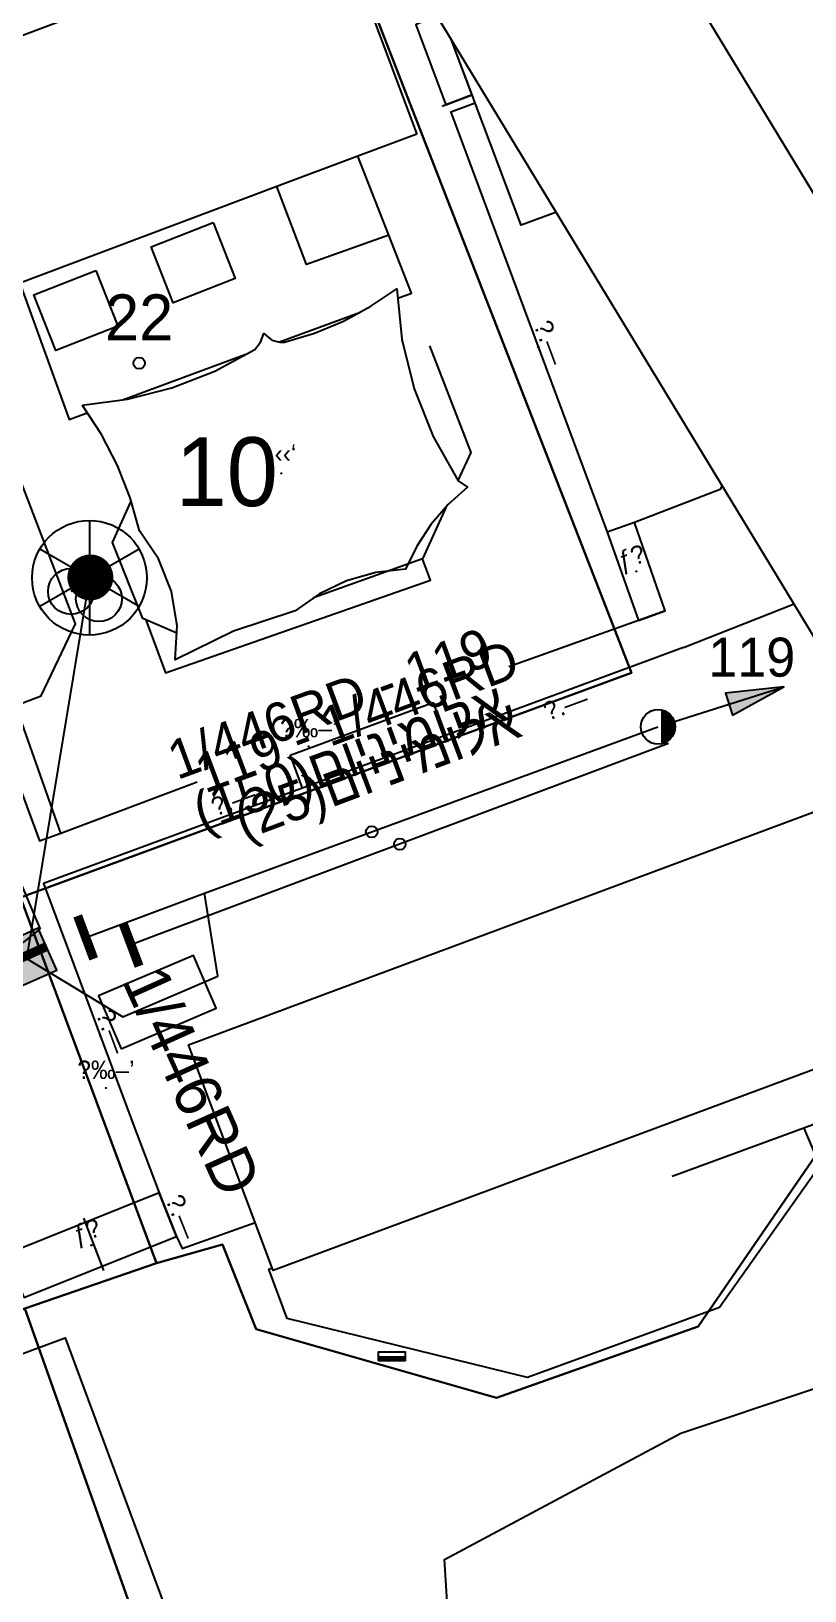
# Model space of a CAD drawing. Header units: metres. Extents: x 218299 to 220222, y 572714 to 574340.
# Drawn here: x 219832.2 to 219865.9, y 573907.8 to 573975.7 of the extents above; entities that cross this region are included whole.
import ezdxf
from ezdxf.enums import TextEntityAlignment as Align

# ---------------------------------------------------------------- set-up
doc = ezdxf.new("R2010")
doc.units = ezdxf.units.M
doc.header["$MEASUREMENT"] = 0
for name, color, linetype in [('1202', 7, 'Continuous'), ('1602', 44, 'Continuous'), ('1603', 44, 'Continuous'), ('6011', 10, 'Continuous'), ('6021', 110, 'Continuous'), ('6051', 100, 'CABLEAIREXIST'), ('6061', 254, 'CABLEAIREXIST'), ('6311', 7, 'Continuous'), ('6370', 7, 'Continuous'), ('6501', 7, 'Continuous'), ('6515', 7, 'Continuous'), ('65231', 1, 'Continuous'), ('6541', 7, 'Continuous'), ('6591', 7, 'Continuous'), ('6592', 7, 'Continuous'), ('6593', 7, 'Continuous'), ('6594', 7, 'Continuous'), ('6901', 3, 'Continuous'), ('A_POINTS', 2, 'Continuous'), ('M2200', 253, 'Continuous'), ('M2207', 253, 'Continuous'), ('M2407', 253, 'Continuous'), ('M2412', 253, 'Continuous'), ('M2420', 253, 'Continuous'), ('M2601', 253, 'Continuous'), ('M2602', 253, 'Continuous'), ('M2605', 253, 'Continuous'), ('M2804', 253, 'Continuous'), ('M5202', 253, 'Continuous')]:
    doc.layers.add(name, color=color, linetype=linetype)
doc.styles.add('HEBTXT', font='HEBTXT')
doc.styles.add('MAVAT_HEBTXT', font='HEBTXT')
doc.linetypes.add('CABLEAIREXIST', pattern='A,0.001,[202,elecad.shx,S=0.8,R=0,X=0,Y=0],-0.8,[203,elecad.shx,S=0.8,R=0,X=0,Y=0],-0.8', length=1.601)

# ---------------------------------------------------------------- blocks, each defined once
blk = doc.blocks.new('6901')
at = {"layer": 'A_POINTS'}
blk.add_circle((0, 0), 0.25, dxfattribs=at)
at = {"color": 0, "style": 'HEBTXT', "flags": 1}
blk.add_attdef('CODE', (-2.918, 6.399), '', height=1.7, dxfattribs=at)
at = {"color": 0, "style": 'HEBTXT'}
for tag, p in [('PATH', (0.169, 4.708)), ('HTCH', (0.169, 2.708))]:
    blk.add_attdef(tag, text='', height=1.7, dxfattribs=at).set_placement(p, align=Align.MIDDLE_CENTER)
blk = doc.blocks.new('6515')
at = {"color": 0, "const_width": 0.4}
blk.add_lwpolyline([(0, 1), (0, -1)], dxfattribs=at)
at = {"color": 0, "style": 'HEBTXT', "flags": 1}
for tag, p in [('POLE_NUM', (0.583, 1.177)), ('POLE_TYPE', (0.591, -1.226))]:
    blk.add_attdef(tag, p, '', height=1.7, dxfattribs=at)
blk = doc.blocks.new('6501')
at = {"color": 0}
blk.add_lwpolyline([(-2.25, -1.25), (2.25, -1.25), (2.25, 1.25), (-2.25, 1.25)], close=True, dxfattribs=at)
at = {"color": 0, "style": 'HEBTXT', "flags": 1}
blk.add_attdef('FUSE_SIZE', text='', height=1.5, dxfattribs=at).set_placement((0, 2.714), align=Align.MIDDLE_CENTER)
for tag, p in [('POLE_NUM', (-6.276, -3.759)), ('POLE_TYPE', (-6.276, -6.491))]:
    blk.add_attdef(tag, p, '', height=1.7, dxfattribs=at)
blk = doc.blocks.new('6591')
at = {"color": 0}
for points in [[(0, 2.5), (0, -2.5)], [(2.165, -1.25), (-2.165, 1.25)], [(2.165, 1.25), (-2.165, -1.25)]]:
    blk.add_lwpolyline(points, dxfattribs=at)
at = {"color": 0, "const_width": 1}
blk.add_lwpolyline([(-0.314, -0.337, 1), (0.394, 0.37, 1)], format="xyb", close=True, dxfattribs=at)
at = {"color": 0}
blk.add_circle((0, 0), 2.5, dxfattribs=at)
at = {"color": 0, "style": 'HEBTXT'}
blk.add_attdef('CENT_NAME', (3, 2.5), '', height=3, dxfattribs=at)
at = {"color": 0, "style": 'HEBTXT', "flags": 1}
for tag, p in [('POLE_NUM', (3, 0)), ('POLE_TYPE', (3, -2))]:
    blk.add_attdef(tag, p, '', height=1.7, dxfattribs=at)
blk = doc.blocks.new('6593')
at = {"color": 0, "const_width": 0.4}
blk.add_lwpolyline([(0, 1), (0, -1)], dxfattribs=at)
at = {"color": 0, "style": 'HEBTXT', "flags": 1}
for tag, p in [('POLE_NUM', (0.583, 1.177)), ('POLE_TYPE', (0.591, -1.226))]:
    blk.add_attdef(tag, p, '', height=1.7, dxfattribs=at)
blk = doc.blocks.new('6311')
at = {"color": 0}
for p, q in [((0.188, -0.726), (0.188, 0.726)), ((0.219, -0.717), (0.219, 0.717)), ((0.25, -0.707), (0.25, 0.707)), ((0.281, -0.695), (0.281, 0.695)), ((0.312, -0.682), (0.312, 0.682)), ((0.344, -0.667), (0.344, 0.667)), ((0.375, -0.65), (0.375, 0.65)), ((0.406, -0.63), (0.406, 0.63)), ((0.438, -0.609), (0.438, 0.609)), ((0.469, -0.585), (0.469, 0.585)), ((0.5, -0.559), (0.5, 0.559)), ((0.531, -0.529), (0.531, 0.529)), ((0.562, -0.496), (0.562, 0.496)), ((0.594, -0.458), (0.594, 0.458)), ((0.625, -0.415), (0.625, 0.415)), ((0.656, -0.363), (0.656, 0.363)), ((0.688, -0.3), (0.688, 0.3)), ((0.719, -0.214), (0.719, 0.214))]:
    blk.add_line(p, q, dxfattribs=at)
blk.add_circle((0, 0), 0.75, dxfattribs=at)
at = {"color": 0, "style": 'HEBTXT'}
blk.add_attdef('POLE_NUM', (1.75, 1.75), '', height=1.7, dxfattribs=at)
at = {"color": 0, "style": 'HEBTXT', "flags": 1}
blk.add_attdef('MAP_TYPE', (1.734, -1.264), '', height=1.7, dxfattribs=at)
blk = doc.blocks.new('6370')
at = {"color": 0}
blk.add_lwpolyline([(-1, -1), (1, -1), (1, 1), (-1, 1)], close=True, dxfattribs=at)
for points in [[(-0.991, 1.013), (1.003, 1.013), (-0.991, -1.013)], [(-0.991, -1.013), (1.003, -1.013), (1.003, 1.013)]]:
    blk.add_solid(points, dxfattribs=at)
at = {"color": 0, "style": 'HEBTXT'}
blk.add_attdef('POLE_NUM', (2.033, 2.706), '', height=2, dxfattribs=at)
at = {"color": 0, "style": 'HEBTXT', "flags": 1}
blk.add_attdef('MAP_TYPE', (2.063, -0.224), '', height=2, dxfattribs=at)
blk = doc.blocks.new('6541')
at = {"color": 0}
blk.add_lwpolyline([(0.75, -0.002), (5.75, -0.002), (3.25, 0.498), (3.25, -0.502), (5.75, -0.002)], dxfattribs=at)
blk.add_solid([(3.25, -0.502), (3.25, 0.498), (5.75, -0.002)], dxfattribs=at)
blk = doc.blocks.new('1603')
at = {"layer": 'A_POINTS'}
blk.add_circle((0, 0), 0.25, dxfattribs=at)
at = {"color": 0, "style": 'HEBTXT'}
blk.add_attdef('PARCEL_NUM', text='', height=2, dxfattribs=at).set_placement((0, 1), align=Align.CENTER)
at = {"color": 0, "style": 'HEBTXT', "flags": 1}
blk.add_attdef('LOT_NUM', text='', height=2, dxfattribs=at).set_placement((0, -2.5), align=Align.CENTER)
blk = doc.blocks.new('M2804')
blk.add_circle((0, 0), 0.025)
at = {"style": 'MAVAT_HEBTXT'}
blk.add_attdef('NAME', text='', height=0.8, dxfattribs=at).set_placement((0, 1.59), align=Align.MIDDLE)
blk = doc.blocks.new('M5202')
blk.add_lwpolyline([(-2, -0.53), (2, -0.53), (2, 0.67), (-2, 0.67)], close=True)
for points in [[(-2, 0), (2, 0)], [(-2, -0.33), (2, -0.33)]]:
    blk.add_lwpolyline(points)
at = {"style": 'MAVAT_HEBTXT', "flags": 1}
for tag, p in [('MARK', (0, 1.92)), ('HEIGHT', (0, -1.78)), ('NAME', (0, -4.35))]:
    blk.add_attdef(tag, text='', height=0.8, dxfattribs=at).set_placement(p, align=Align.MIDDLE)
blk = doc.blocks.new('M2207')
blk.add_circle((0, 0), 0.025)
at = {"style": 'MAVAT_HEBTXT'}
blk.add_attdef('NAME', text='', height=0.8, dxfattribs=at).set_placement((0, 1.59), align=Align.MIDDLE)
blk = doc.blocks.new('M2412')
blk.add_circle((0, 0), 0.025)
at = {"style": 'MAVAT_HEBTXT'}
blk.add_attdef('NAME', text='', height=0.8, dxfattribs=at).set_placement((0, 1.59), align=Align.MIDDLE)
blk = doc.blocks.new('M2605')
blk.add_circle((0, 0), 0.025)
at = {"style": 'MAVAT_HEBTXT'}
blk.add_attdef('NAME', text='', height=0.8, dxfattribs=at).set_placement((0, 1.59), align=Align.MIDDLE)
blk = doc.blocks.new('111')
at = {"layer": 'M2200'}
for points in [[(219849.002, 573971.26, 610.152), (219846.423, 573970.292, 610.152), (219842.904, 573968.971, 610.152), (219825.511, 573962.442, 610.152), (219821.97, 573971.876, 610.152), (219842.409, 573979.548, 610.152), (219845.461, 573980.694, 610.152), (219845.609, 573980.299, 610.152), (219849.002, 573971.26, 610.152)], [(219842.792, 573894.179, 608.427), (219819.447, 573885.516, 608.427), (219815.064, 573883.889, 608.427), (219815.064, 573883.889, 608.427), (219782.868, 573871.941, 608.427), (219781.048, 573876.845, 608.465), (219779.262, 573881.655, 608.501), (219779.262, 573881.655, 608.501), (219779.216, 573881.778, 608.502), (219779.216, 573881.778, 608.502), (219779.216, 573881.778, 608.502), (219788.695, 573885.297, 608.502), (219791.455, 573886.321, 608.502), (219829.184, 573900.328, 608.502), (219823.706, 573915.083, 608.54), (219833.672, 573918.782, 608.54)]]:
    blk.add_polyline3d(points, close=True, dxfattribs=at)
for points in [[(219855.075, 573967.862, 611.117), (219853.54, 573967.285, 611.127), (219851.535, 573972.615, 611.042), (219851.401, 573972.972, 611.036), (219851.381, 573973.025, 611.035), (219850.46, 573975.472, 610.996)], [(219875.636, 573933.954, 611.202), (219842.741, 573921.71, 611.202), (219839.049, 573931.555, 611.315), (219870.078, 573943.119, 611.292)]]:
    blk.add_polyline3d(points, dxfattribs=at)
at = {"layer": 'M2207'}
blk.add_polyline3d([(219834.42, 573959.442, 602.585), (219836.386, 573959.701, 602.7), (219838.326, 573960.199, 602.738), (219840.191, 573960.927, 602.7), (219841.939, 573961.866, 602.585), (219842.186, 573962.19, 602.585), (219842.325, 573962.573, 602.585), (219842.68, 573962.276, 602.653), (219843.029, 573962.191, 602.653), (219843.238, 573962.19, 602.653), (219844.536, 573962.582, 602.6), (219845.795, 573963.106, 602.57), (219846.996, 573963.754, 602.562), (219848.119, 573964.516, 602.578), (219848.349, 573962.322, 602.77), (219848.882, 573960.153, 602.873), (219849.706, 573958.074, 602.884), (219850.792, 573956.147, 602.803), (219851.211, 573955.865, 602.728), (219850.369, 573955.114, 602.791), (219849.623, 573954.25, 602.8), (219848.995, 573953.298, 602.753), (219848.503, 573952.285, 602.653), (219847.21, 573952.147, 602.68), (219845.939, 573951.788, 602.65), (219844.75, 573951.22, 602.565), (219843.693, 573950.474, 602.428), (219841.011, 573949.584, 602.506), (219838.471, 573948.344, 602.503), (219838.557, 573949.821, 602.615), (219838.314, 573951.323, 602.655), (219837.748, 573952.735, 602.615), (219836.914, 573953.957, 602.503), (219836.506, 573955.407, 602.498), (219835.951, 573956.816, 602.509), (219835.255, 573958.16, 602.536), (219834.432, 573959.421, 602.578)], close=True, dxfattribs=at)
at = {"layer": 'M2407'}
for points in [[(219848.163, 573964.1, 598.95), (219848.76, 573964.321, 598.955), (219847.772, 573966.847, 598.955), (219846.423, 573970.292, 598.955)], [(219847.772, 573966.847, 598.955), (219844.184, 573965.573, 598.88), (219842.904, 573968.971, 598.88)], [(219840.123, 573967.404, 598.86), (219841.08, 573964.97, 598.86), (219838.383, 573963.91, 598.86), (219837.426, 573966.344, 598.86), (219840.123, 573967.404, 598.86)], [(219835.01, 573965.317, 598.86), (219835.967, 573962.882, 598.86), (219833.27, 573961.822, 598.86), (219832.313, 573964.256, 598.86), (219835.01, 573965.317, 598.86)], [(219831.702, 573964.766, 598.853), (219833.85, 573958.814, 598.826), (219834.639, 573959.105, 598.833)], [(219831.531, 573946.346, 598.63), (219832.635, 573946.775, 598.63), (219834.128, 573949.909, 598.855), (219828.839, 573963.692, 598.855)], [(219843.008, 573962.196, 598.905), (219846.497, 573963.485, 598.936)], [(219836.178, 573959.673, 598.846), (219841.554, 573961.659, 598.893)], [(219862.295, 573955.955, 599.62), (219862.213, 573955.772, 599.617), (219858.477, 573954.327, 599.542)], [(219837.187, 573950.077, 598.79), (219838.049, 573947.769, 598.78), (219849.597, 573951.81, 598.78), (219849.239, 573952.747, 598.855)], [(219860.614, 573948.872, 599.392), (219865.433, 573950.78, 599.484)], [(219849.225, 573946.283, 598.78), (219843.481, 573944.164, 598.78), (219844.004, 573942.746, 598.78)], [(219849.827, 573946.191, 598.78), (219849.725, 573946.467, 598.78), (219849.225, 573946.283, 598.78)], [(219850.113, 573945.414, 598.78), (219849.827, 573946.191, 598.78)], [(219850.248, 573945.049, 598.78), (219850.113, 573945.414, 598.78)]]:
    blk.add_polyline3d(points, dxfattribs=at)
at = {"layer": 'M2412'}
blk.add_polyline3d([(219849.904, 573976.389, 599.32), (219849.031, 573976.062, 598.976), (219848.947, 573976.03, 598.942), (219850.26, 573972.531, 598.942), (219851.401, 573972.972, 599.392), (219850.46, 573975.472, 599.392)], dxfattribs=at)
for points in [[(219858.477, 573954.327, 599.542), (219857.282, 573953.91, 599.167), (219858.649, 573950.055, 599.167), (219859.822, 573950.475, 599.542)], [(219831.47, 573946.521, 598.63), (219830.444, 573946.162, 598.105), (219832.56, 573940.446, 598.105), (219833.484, 573940.785, 598.63), (219831.531, 573946.346, 598.63)], [(219831.876, 573920.535, 599.305), (219831.876, 573920.535, 599.305), (219838.528, 573923.199, 599.38), (219838.528, 573923.199, 599.38), (219837.768, 573925.099, 598.48), (219837.768, 573925.099, 598.48), (219831.115, 573922.434, 598.48)]]:
    blk.add_polyline3d(points, close=True, dxfattribs=at)
at = {"layer": 'M2420'}
blk.add_lwpolyline([(219851, 573896.38), (219850.2, 573909.12), (219860.5, 573914.62), (219882.831, 573922.088)], dxfattribs=at)
at = {"layer": 'M2601'}
for points in [[(219851.401, 573972.972, 599.917), (219850.26, 573972.531, 599.917), (219850.103, 573972.464, 599.917)], [(219849.545, 573962.029, 600.58), (219851.344, 573957.376, 600.58), (219850.788, 573956.154, 600.58)], [(219838.538, 573949.501, 600.28), (219837.053, 573950.134, 600.28), (219835.735, 573953.455, 600.28), (219836.547, 573955.261, 600.28)], [(219850.255, 573954.982, 600.58), (219849.239, 573952.747, 600.58), (219849.239, 573952.747, 600.58), (219844.499, 573951.043, 600.437)], [(219835.359, 573921.718, 600.234), (219834.491, 573923.995, 599.484)]]:
    blk.add_polyline3d(points, dxfattribs=at)
at = {"layer": 'M2602'}
blk.add_polyline3d([(219865.856, 573927.916, 599.767), (219860.124, 573925.821, 599.767)], dxfattribs=at)
at = {"layer": 'M2605'}
for points in [[(219851.535, 573972.615, 599.767), (219850.478, 573972.217, 599.767), (219857.282, 573953.91, 599.617), (219857.282, 573953.91, 599.617)], [(219859.822, 573950.475, 599.542), (219858.649, 573950.055, 599.426), (219853.003, 573948.032, 598.867)], [(219860.614, 573948.872, 599.392), (219849.963, 573944.944, 599.392)], [(219849.963, 573944.944, 599.392), (219843.38, 573942.515, 599.392)], [(219833.484, 573940.785, 598.63), (219839.42, 573943.016, 598.63)], [(219843.38, 573942.515, 599.392), (219832.725, 573938.585, 599.392), (219833.814, 573935.673, 599.457)], [(219833.814, 573935.673, 599.457), (219836.602, 573928.216, 599.623)], [(219876.825, 573931.993, 599.769), (219876.599, 573931.911, 599.767), (219865.856, 573927.916, 599.767), (219866.553, 573926.274, 599.767), (219862.185, 573920.107, 599.617), (219853.815, 573917.057, 599.692), (219843.343, 573919.623, 599.767), (219842.55, 573921.776, 599.767), (219842.692, 573921.839, 599.767)], [(219836.602, 573928.216, 599.623), (219837.768, 573925.099, 599.692), (219838.528, 573923.199, 599.692), (219838.772, 573922.673, 599.692), (219841.952, 573923.814, 599.692)]]:
    blk.add_polyline3d(points, dxfattribs=at)
at = {"layer": 'M2207'}
ref = blk.add_blockref('M2207', (219843.098, 573956.468), dxfattribs=dict(at, xscale=0.5, yscale=0.5, zscale=0.5))
ref.add_attrib('NAME', '„‹‹‘', dxfattribs={"layer": '0', "height": 0.8, "style": 'MAVAT_HEBTXT'}).set_placement((219843.098, 573957.264), align=Align.MIDDLE)
at = {"layer": 'M2412'}
ref = blk.add_blockref('M2412', (219858.555, 573952.197), dxfattribs=dict(at, xscale=0.5, yscale=0.5, zscale=0.5))
ref.add_attrib('NAME', 'ƒ\x8e', dxfattribs={"layer": '0', "height": 0.8, "rotation": 18.81111, "style": 'MAVAT_HEBTXT'}).set_placement((219858.378, 573952.718), align=Align.MIDDLE)
ref = blk.add_blockref('M2412', (219834.822, 573922.817), dxfattribs=dict(at, xscale=0.5, yscale=0.5, zscale=0.5))
ref.add_attrib('NAME', 'ƒ\x8e', dxfattribs={"layer": '0', "height": 0.8, "rotation": 18.81111, "style": 'MAVAT_HEBTXT'}).set_placement((219834.644, 573923.337), align=Align.MIDDLE)
at = {"layer": 'M2605'}
ref = blk.add_blockref('M2605', (219854.282, 573961.981), dxfattribs=dict(at, xscale=0.5, yscale=0.5, zscale=0.5))
ref.add_attrib('NAME', '\x9a.—', dxfattribs={"layer": '0', "height": 0.8, "rotation": 290.38954, "style": 'MAVAT_HEBTXT'}).set_placement((219854.798, 573962.173), align=Align.MIDDLE)
ref = blk.add_blockref('M2605', (219855.288, 573946.908), dxfattribs=dict(at, xscale=0.5, yscale=0.5, zscale=0.5))
ref.add_attrib('NAME', '\x9a.—', dxfattribs={"layer": '0', "height": 0.8, "rotation": 20.24682, "style": 'MAVAT_HEBTXT'}).set_placement((219855.479, 573946.392), align=Align.MIDDLE)
ref = blk.add_blockref('M2605', (219841.192, 573941.709), dxfattribs=dict(at, xscale=0.5, yscale=0.5, zscale=0.5))
ref.add_attrib('NAME', '\x9a.—', dxfattribs={"layer": '0', "height": 0.8, "rotation": 20.24682, "style": 'MAVAT_HEBTXT'}).set_placement((219841.002, 573942.225), align=Align.MIDDLE)
ref = blk.add_blockref('M2605', (219835.208, 573931.944), dxfattribs=dict(at, xscale=0.5, yscale=0.5, zscale=0.5))
ref.add_attrib('NAME', '\x9a.—', dxfattribs={"layer": '0', "height": 0.8, "rotation": 290.49903, "style": 'MAVAT_HEBTXT'}).set_placement((219835.723, 573932.137), align=Align.MIDDLE)
ref = blk.add_blockref('M2605', (219838.265, 573923.857), dxfattribs=dict(at, xscale=0.5, yscale=0.5, zscale=0.5))
ref.add_attrib('NAME', '\x9a.—', dxfattribs={"layer": '0', "height": 0.8, "rotation": 291.82749, "style": 'MAVAT_HEBTXT'}).set_placement((219838.775, 573924.061), align=Align.MIDDLE)
at = {"layer": 'M2804'}
ref = blk.add_blockref('M2804', (219844.288, 573944.566, 606.556), dxfattribs=dict(at, xscale=0.5, yscale=0.5, zscale=0.5))
ref.add_attrib('NAME', '\x8d‰–’', dxfattribs={"layer": '0', "height": 0.8, "style": 'MAVAT_HEBTXT'}).set_placement((219844.288, 573945.362, 606.556), align=Align.MIDDLE)
ref = blk.add_blockref('M2804', (219835.453, 573929.674, 608.956), dxfattribs=dict(at, xscale=0.5, yscale=0.5, zscale=0.5))
ref.add_attrib('NAME', '\x8d‰–’', dxfattribs={"layer": '0', "height": 0.8, "style": 'MAVAT_HEBTXT'}).set_placement((219835.453, 573930.469, 608.956), align=Align.MIDDLE)
at = {"layer": 'M5202', "xscale": 0.3, "yscale": 0.3, "zscale": 0.3}
blk.add_blockref('M5202', (219847.907, 573917.958, 599.409), dxfattribs=at)
blk = doc.blocks.new('6592')
at = {"color": 0}
blk.add_circle((0, 0), 1, dxfattribs=at)
at = {"color": 0, "style": 'HEBTXT'}
blk.add_attdef('BOX_NAME', (1.5, 1.5), '', height=1.7, dxfattribs=at)
at = {"color": 0, "style": 'HEBTXT', "flags": 1}
for tag, p in [('POLE_NUM', (1.47, -0.997)), ('POLE_TYPE', (1.47, -3.497))]:
    blk.add_attdef(tag, p, '', height=1.7, dxfattribs=at)

msp = doc.modelspace()

# ---------------------------------------------------------------- linework, layer by layer
at = {"layer": '1202'}
for points in [[(218726.735, 572719.2942), (220113.8457, 573560.3928), (219685.6545, 574266.551), (218298.5438, 573425.4525)], [(218730.1009, 572733.03), (220100.1099, 573563.7586), (219682.2886, 574252.8152), (218312.2795, 573422.0866)]]:
    msp.add_lwpolyline(points, close=True, dxfattribs=at)
at = {"layer": '1602'}
for points in [[(219828.3535, 573944.6951), (219826.0852, 573945.7923), (219815.7339, 573973.2017), (219816.4708, 573974.617), (219844.0809, 573985.036), (219845.8228, 573980.0132), (219858.3438, 573947.7778), (219831.7332, 573937.9811)], [(219829.1495, 573924.6755), (219823.2887, 573940.0865), (219809.5886, 573975.6788), (219811.0217, 573976.3933), (219815.7339, 573973.2017), (219826.0852, 573945.7923), (219828.3535, 573944.6951), (219831.7332, 573937.9811), (219837.6584, 573922.0293), (219831.9162, 573920.0601), (219820.027, 573915.3777), (219818.1245, 573920.5192)], [(219776.2512, 573879.2557), (219774.959, 573882.7684), (219824.9441, 573901.0646), (219820.027, 573915.3777), (219831.9162, 573920.0601), (219841.2839, 573893.6159), (219779.5967, 573870.234)]]:
    msp.add_lwpolyline(points, close=True, dxfattribs=at)
for points in [[(219877.0533, 573931.6161), (219867.3392, 573928.1337), (219861.2465, 573919.2724), (219852.472, 573916.1625), (219841.999, 573919.152), (219840.5269, 573922.8554), (219837.6584, 573922.0293), (219831.7332, 573937.9811), (219858.3438, 573947.7778), (219845.8228, 573980.0132), (219846.9419, 573980.5501), (219847.3003, 573980.6837)], [(219887.8445, 573913.8195), (219865.942, 573905.7189), (219870.6377, 573893.5257), (219859.387, 573888.9605), (219851.6177, 573879.8791), (219817.7359, 573867.4793), (219786.9379, 573856.245), (219784.7856, 573855.566), (219779.5967, 573870.234), (219841.2839, 573893.6159), (219831.9162, 573920.0601), (219837.6584, 573922.0293), (219840.5269, 573922.8554), (219841.999, 573919.152), (219852.472, 573916.1625), (219861.2465, 573919.2724), (219867.3392, 573928.1337), (219877.0533, 573931.6161)]]:
    msp.add_lwpolyline(points, dxfattribs=at)
at = {"layer": '6011', "flags": 128}
msp.add_lwpolyline([(219801.0955, 574011.2195), (219801.8732, 574009.3769), (219832.5892, 573936.6022)], dxfattribs=at)
at = {"layer": '6021', "flags": 128}
msp.add_lwpolyline([(219834.7333, 573951.9151), (219831.9911, 573935.3173)], dxfattribs=at)
at = {"layer": '6051'}
msp.add_lwpolyline([(219834.5701, 573936.2374), (219839.742, 573938.163), (219859.5031, 573945.4183)], dxfattribs=at)
at = {"layer": '6061'}
msp.add_lwpolyline([(219859.9637, 573944.6861), (219837.6495, 573936.3326), (219836.5453, 573935.9192)], dxfattribs=at)
at = {"layer": '6501'}
for points in [[(219837.6873, 573933.4202), (219838.262, 573933.6663), (219840.3303, 573934.5521), (219839.742, 573938.163)], [(219831.9911, 573935.3173), (219836.1937, 573932.7805), (219837.6873, 573933.4202)]]:
    msp.add_lwpolyline(points, dxfattribs=at)
at = {"layer": '65231'}
msp.add_lwpolyline([(219830.611, 573935.0199), (219831.2704, 573935.5474), (219832.5892, 573936.6022)], dxfattribs=at)
at = {"layer": '6594'}
for q in [(219833.9301, 573951.3197), (219835.1461, 573951.0043)]:
    msp.add_line((219834.7333, 573951.9151), q, dxfattribs=at)

# ---------------------------------------------------------------- block references
msp.add_blockref('111', (0, 0))
at = {"layer": '1603'}
msp.add_blockref('1603', (219836.8986, 573961.2718), dxfattribs=at).add_auto_attribs({'PARCEL_NUM': '22'})
at = {"layer": '6311'}
ref = msp.add_blockref('6311', (219859.5031, 573945.4183), dxfattribs=at)
ref.add_attrib('POLE_NUM', '119', (219861.6906, 573947.6058), dxfattribs={"layer": '0', "color": 0, "height": 1.7, "style": 'HEBTXT'})
at = {"layer": '6370'}
ref = msp.add_blockref('6370', (219831.9911, 573935.3173), dxfattribs=dict(at, rotation=294.2299999999092))
ref.add_attrib('POLE_NUM', '1/446RD', (219836.119, 573934.3883), dxfattribs={"layer": '0', "color": 0, "height": 2, "rotation": 294.23, "style": 'HEBTXT'})
at = {"layer": '6501', "rotation": 23.18174345999284}
msp.add_blockref('6501', (219837.6873, 573933.4202), dxfattribs=at)
at = {"layer": '6515'}
for p, rotation in [((219834.5701, 573936.2374), 20.4212879699937), ((219831.9729, 573935.4354), 294.3907565599092)]:
    msp.add_blockref('6515', p, dxfattribs=dict(at, rotation=rotation))
at = {"layer": '6541', "rotation": 17.72291157999453}
msp.add_blockref('6541', (219859.5031, 573945.4183), dxfattribs=at)
at = {"layer": '6591'}
ref = msp.add_blockref('6591', (219834.7333, 573951.9151), dxfattribs=at)
ref.add_attrib('CENT_NAME', '10', (219838.4833, 573955.0401), dxfattribs={"layer": '0', "color": 0, "height": 3, "style": 'HEBTXT'})
at = {"layer": '6592', "linetype": 'Continuous'}
for p, rotation in [((219833.9301, 573951.3197), 56.49464776998257), ((219835.1461, 573951.0043), 280.6000497699134)]:
    msp.add_blockref('6592', p, dxfattribs=dict(at, rotation=rotation))
at = {"layer": '6593', "rotation": 20.52533250999367}
msp.add_blockref('6593', (219836.5453, 573935.9192), dxfattribs=at)
at = {"layer": '6901'}
ref = msp.add_blockref('6901', (219847.0322, 573940.8396), dxfattribs=dict(at, rotation=20.1607))
ref.add_attrib('PATH', '1/446RD - 119', dxfattribs={"layer": '0', "color": 0, "height": 1.7, "rotation": 20.1607, "style": 'HEBTXT'}).set_placement((219845.2017, 573946.4367), align=Align.MIDDLE_CENTER)
ref.add_attrib('HTCH', '(150)םוינימולא', dxfattribs={"layer": '0', "color": 0, "height": 1.7, "rotation": 20.1607, "style": 'HEBTXT'}).set_placement((219846.0633, 573944.0899), align=Align.MIDDLE_CENTER)
ref = msp.add_blockref('6901', (219848.2545, 573940.3027), dxfattribs=dict(at, rotation=20.5238))
ref.add_attrib('PATH', '119 - 1/446RD', dxfattribs={"layer": '0', "color": 0, "height": 1.7, "rotation": 20.5238, "style": 'HEBTXT'}).set_placement((219846.3886, 573945.8881), align=Align.MIDDLE_CENTER)
ref.add_attrib('HTCH', '(25)םוינימולא', dxfattribs={"layer": '0', "color": 0, "height": 1.7, "rotation": 20.5238, "style": 'HEBTXT'}).set_placement((219847.2651, 573943.5468), align=Align.MIDDLE_CENTER)

doc.saveas('drawing.dxf')
